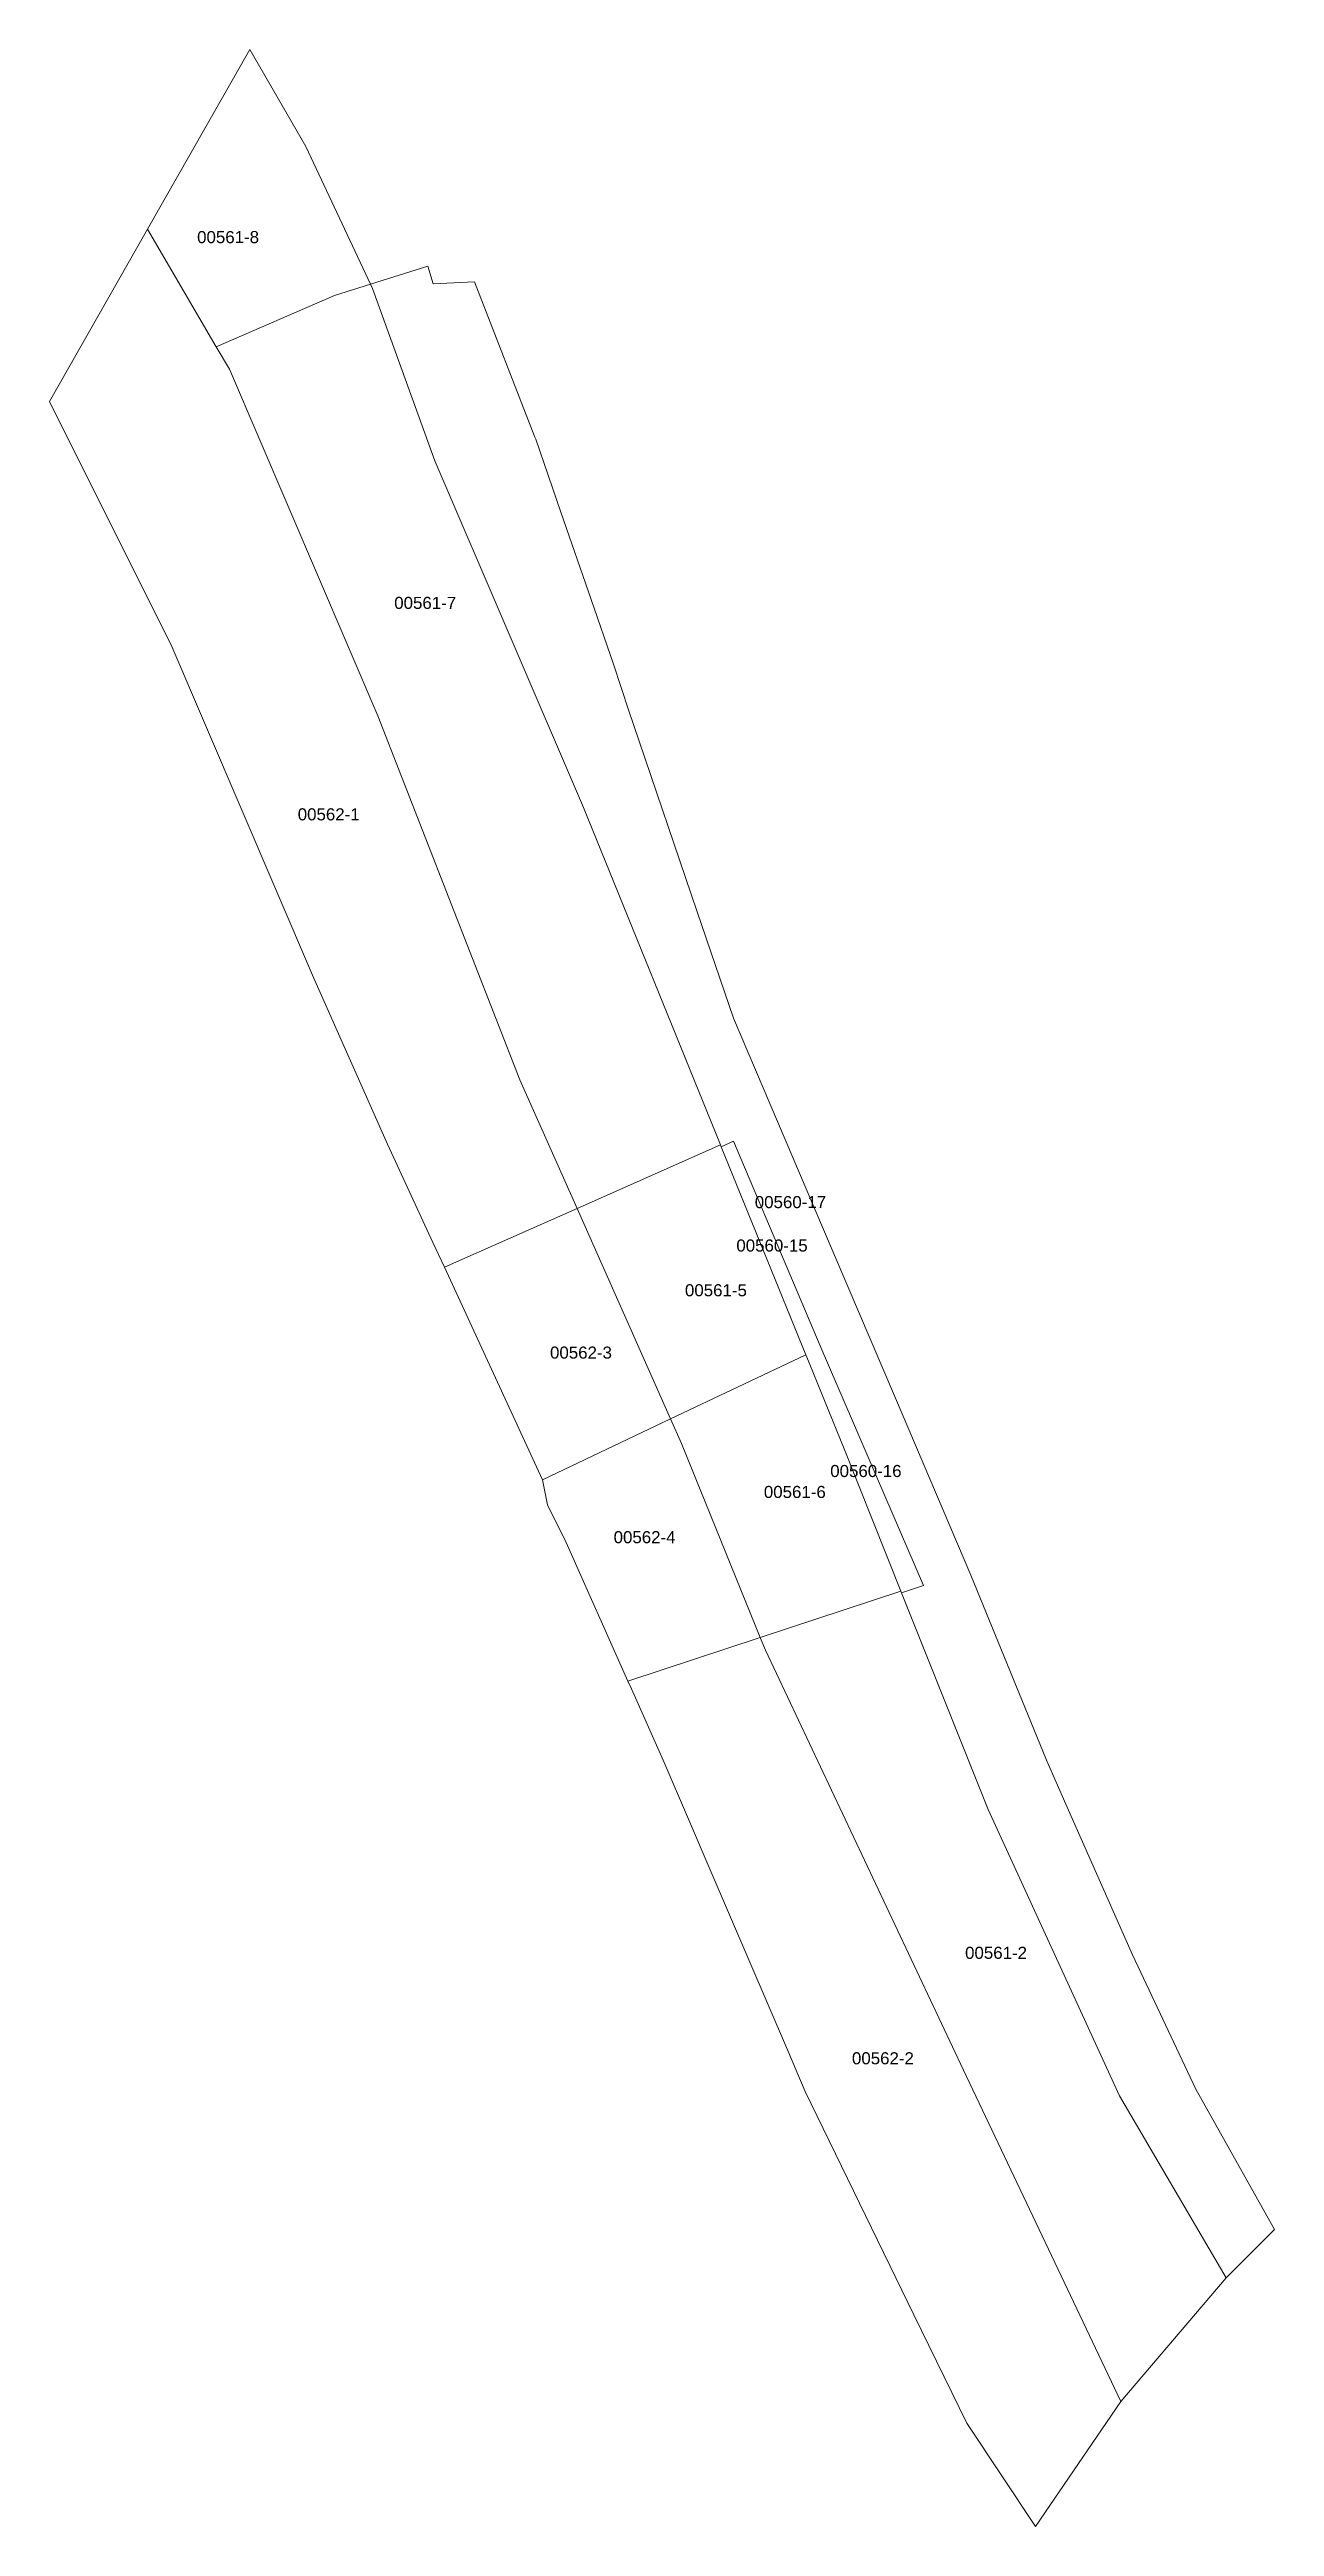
# Model space of a CAD drawing. Header units: metres. Extents: x 7513543 to 7513645, y 4693480 to 4693685.
import ezdxf
from ezdxf.enums import TextEntityAlignment as Align

# ---------------------------------------------------------------- set-up
doc = ezdxf.new("R2010")
doc.units = ezdxf.units.M
doc.layers.get('0').update_dxf_attribs({"lineweight": 0})
for name, color, linetype, lineweight in [('Parc-Kojshi', 251, 'Continuous', 0), ('Parcela Baze', 7, 'Continuous', 0), ('ParcReNet_12', 1, 'Continuous', 0)]:
    doc.layers.add(name, color=color, linetype=linetype, lineweight=lineweight)
doc.styles.get("Standard").update_dxf_attribs({"font": 'arial.ttf'})

msp = doc.modelspace()

# ---------------------------------------------------------------- linework, layer by layer
at = {"layer": 'Parc-Kojshi', "flags": 128}
for points in [[(7513564.697, 4693677.39), (7513560.064, 4693685.411), (7513551.597, 4693670.529), (7513557.289, 4693660.791), (7513567.081, 4693665.055), (7513570.051, 4693665.989)], [(7513570.667, 4693630.25), (7513558.37, 4693658.944), (7513557.289, 4693660.791), (7513551.597, 4693670.529), (7513543.487, 4693656.272), (7513553.61, 4693635.993), (7513556.4, 4693629.484), (7513565.349, 4693608.594), (7513571.467, 4693594.783), (7513575.222, 4693586.65), (7513576.167, 4693584.603), (7513587.156, 4693589.477), (7513582.429, 4693600.129)], [(7513587.687, 4693622.675), (7513575.39, 4693651.369), (7513570.222, 4693665.627), (7513570.051, 4693665.989), (7513567.081, 4693665.055), (7513557.289, 4693660.791), (7513558.37, 4693658.944), (7513570.667, 4693630.25), (7513582.429, 4693600.129), (7513587.156, 4693589.477), (7513599.028, 4693594.743)], [(7513599.093, 4693594.582), (7513599.028, 4693594.743), (7513587.156, 4693589.477), (7513594.89, 4693572.049), (7513606.084, 4693577.365)], [(7513587.156, 4693589.477), (7513576.167, 4693584.603), (7513584.287, 4693567.015), (7513594.89, 4693572.049)], [(7513609.252, 4693569.562), (7513606.109, 4693577.305), (7513606.084, 4693577.365), (7513594.89, 4693572.049), (7513595.795, 4693570.009), (7513602.317, 4693553.955), (7513613.959, 4693557.794)], [(7513595.795, 4693570.009), (7513594.89, 4693572.049), (7513584.287, 4693567.015), (7513584.717, 4693564.935), (7513586.259, 4693561.81), (7513591.368, 4693550.345), (7513602.317, 4693553.955)]]:
    msp.add_lwpolyline(points, close=True, dxfattribs=at)
at = {"layer": 'Parcela Baze', "flags": 128}
for points in [[(7513619.76, 4693559.12), (7513613.51, 4693573.77), (7513607.48, 4693587.92), (7513600.1, 4693605.23), (7513597.099, 4693614.04), (7513591.82, 4693629.54), (7513591.444, 4693630.68), (7513590.16974, 4693634.53935), (7513588.326, 4693639.872), (7513585.823, 4693647.109), (7513583.734, 4693653.15), (7513583.669, 4693653.316), (7513578.653, 4693666.189), (7513575.239, 4693666.01), (7513574.794, 4693667.481), (7513570.051, 4693665.989), (7513570.222, 4693665.627), (7513575.39, 4693651.369), (7513587.687, 4693622.675), (7513599.028, 4693594.743), (7513599.09331, 4693594.58214), (7513600.109, 4693595.041), (7513607.353, 4693577.897), (7513615.837, 4693558.262), (7513614.015, 4693557.655), (7513621.192, 4693539.709), (7513632.064, 4693516.005), (7513640.885, 4693500.945), (7513644.882, 4693504.941), (7513638.37, 4693516.56), (7513633.14, 4693527.67), (7513627.608, 4693540.168), (7513626, 4693543.8)], [(7513621.192, 4693539.709), (7513614.015, 4693557.655), (7513613.959, 4693557.794), (7513602.317, 4693553.955), (7513602.746, 4693552.899), (7513619.142, 4693518.144), (7513632.152, 4693490.697), (7513640.885, 4693500.945), (7513632.064, 4693516.005)], [(7513619.142, 4693518.144), (7513602.746, 4693552.899), (7513602.317, 4693553.955), (7513591.368, 4693550.345), (7513591.655, 4693549.702), (7513594.28, 4693543.81), (7513596.455, 4693538.734), (7513598.174, 4693534.722), (7513604.564, 4693519.813), (7513606.042, 4693516.363), (7513615.041, 4693497.884), (7513619.408, 4693488.915), (7513625.111, 4693480.361), (7513632.152, 4693490.697)]]:
    msp.add_lwpolyline(points, close=True, dxfattribs=at)
at = {"layer": 'ParcReNet_12', "flags": 128}
msp.add_lwpolyline([(7513606.08115, 4693577.36365), (7513606.084, 4693577.365), (7513599.093, 4693594.582), (7513599.028, 4693594.743), (7513587.687, 4693622.675), (7513575.39, 4693651.369), (7513570.222, 4693665.627), (7513570.051, 4693665.989), (7513564.697, 4693677.39), (7513560.064, 4693685.411), (7513551.597, 4693670.529), (7513557.289, 4693660.791), (7513558.37, 4693658.944), (7513570.667, 4693630.25), (7513582.429, 4693600.129), (7513587.156, 4693589.477), (7513594.89, 4693572.049), (7513595.795, 4693570.009), (7513602.317, 4693553.955), (7513613.959, 4693557.794), (7513609.252, 4693569.562), (7513606.109, 4693577.305), (7513606.084, 4693577.365)], close=True, dxfattribs=at)

# ---------------------------------------------------------------- texts
for s, p in [('00561-8', (7513558.266, 4693669.384)), ('00561-7', (7513574.583, 4693639.102)), ('00562-1', (7513566.594, 4693621.599)), ('00560-17', (7513604.817, 4693589.497)), ('00560-15', (7513603.291, 4693585.904)), ('00561-5', (7513598.648, 4693582.2)), ('00562-3', (7513587.478, 4693577.039)), ('00560-16', (7513611.063, 4693567.236)), ('00561-6', (7513605.179, 4693565.504)), ('00562-4', (7513592.744, 4693561.759)), ('00561-2', (7513621.836, 4693527.35)), ('00562-2', (7513612.472, 4693518.619))]:
    msp.add_text(s, height=1).set_placement(p, align=Align.CENTER)

doc.saveas('drawing.dxf')
